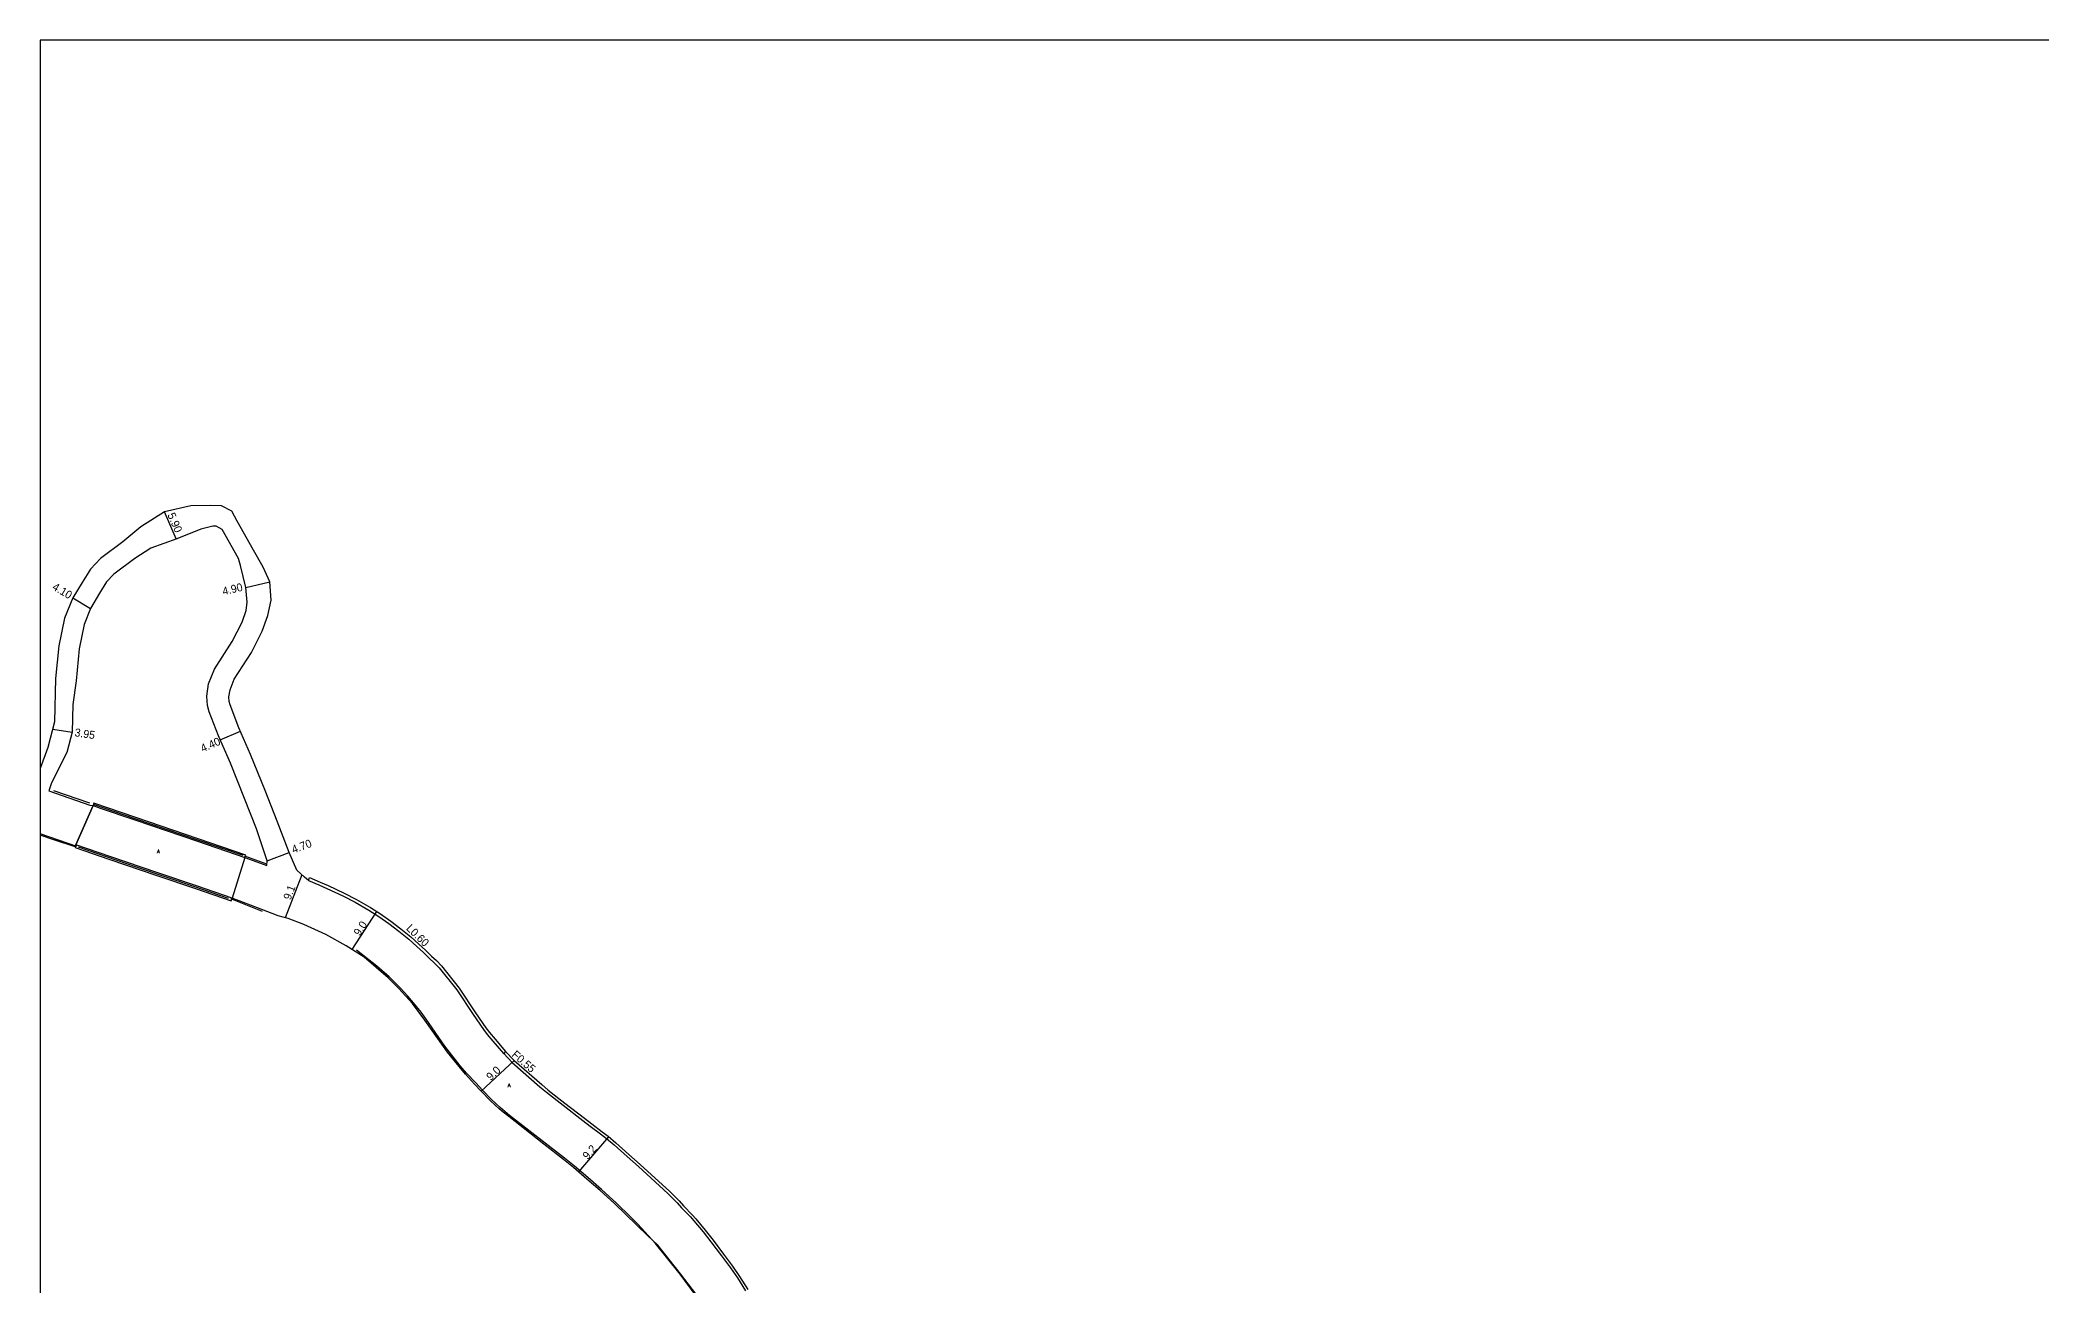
# Model space of a CAD drawing. Header units: metres. Extents: x -16000 to -12000, y -93000 to -90000.
# Drawn here: x -16000 to -15599.7, y -92649 to -92400 of the extents above; entities that cross this region are included whole.
import ezdxf

# ---------------------------------------------------------------- set-up
doc = ezdxf.new("R2010")
doc.units = ezdxf.units.M
doc.header["$LTSCALE"] = 2.5
for name, color, linetype in [('側溝・桝', 7, 'Continuous'), ('図郭', 7, 'Continuous'), ('幅員', 7, 'Continuous'), ('歩道・分離帯・安全施設', 7, 'Continuous'), ('舗装', 7, 'Continuous'), ('道路', 7, 'Continuous')]:
    doc.layers.add(name, color=color, linetype=linetype)
doc.styles.get("Standard").update_dxf_attribs({"font": ''})
doc.styles.add('YOKO_DECO', font='txt.shx', dxfattribs={"bigfont": 'extfont.shx'})
doc.styles.get('Standard').set_extended_font_data('@MS PGothic')

msp = doc.modelspace()

# ---------------------------------------------------------------- linework, layer by layer
at = {"layer": '側溝・桝'}
for points in [[(-15946.32, -92567.95), (-15944.23, -92568.87), (-15942.65, -92569.56), (-15939.46, -92571.03), (-15937, -92572.29), (-15934.23, -92573.89), (-15932.25, -92575.17), (-15930.24, -92576.59), (-15928.24, -92578.1), (-15926.25, -92579.73), (-15924.64, -92581.16), (-15923.34, -92582.35), (-15922.14, -92583.55), (-15921.15, -92584.44), (-15920.16, -92585.43), (-15916.68, -92589.85), (-15913.4, -92594.77), (-15911.31, -92597.78), (-15910.59, -92598.72), (-15909.46, -92600.1), (-15907.32, -92602.57), (-15907.28, -92602.53)], [(-15906.9, -92602.13), (-15907.28, -92602.53)], [(-15907.28, -92602.53), (-15905.57, -92604.32), (-15900.02, -92609.18)], [(-15900.02, -92609.18), (-15898.74, -92610.31), (-15895.39, -92612.89), (-15891.47, -92615.93), (-15889.99, -92617.07), (-15887.89, -92618.63), (-15886.71, -92619.52), (-15885.2, -92620.83), (-15882.61, -92623.15), (-15880.34, -92625.14), (-15874.45, -92630.53), (-15872.6, -92632.4), (-15871.7, -92633.39), (-15869.94, -92635.21), (-15869.24, -92635.98), (-15867.42, -92638.21), (-15865.83, -92640.22), (-15863.75, -92643), (-15861.95, -92645.38), (-15860.54, -92647.42), (-15858.92, -92650)]]:
    msp.add_lwpolyline(points, dxfattribs=at)
at = {"layer": '図郭'}
msp.add_lwpolyline([(-16000, -93000), (-15200, -93000), (-15200, -92400), (-16000, -92400)], close=True, dxfattribs=at)
at = {"layer": '幅員', "flags": 128}
for points in [[(-15972.75, -92499.71), (-15975.09, -92494.29)], [(-15993.41, -92511.49), (-15989.89, -92513.59)], [(-15958.82, -92509.39), (-15954.04, -92508.29)], [(-15997.47, -92537.72), (-15993.57, -92538.31)], [(-15963.97, -92539.89), (-15959.94, -92538.12)], [(-15954.56, -92564.04), (-15950.16, -92562.39)]]:
    msp.add_lwpolyline(points, dxfattribs=at)
at = {"layer": '幅員'}
for points in [[(-15947.66, -92566.82), (-15950.96, -92575.41)], [(-15937.58, -92581.77), (-15932.67, -92574.17)], [(-15905.19, -92603.93), (-15911.77, -92610.07)], [(-15892.28, -92626.2), (-15886.25, -92619.2)]]:
    msp.add_lwpolyline(points, dxfattribs=at)
at = {"layer": '歩道・分離帯・安全施設'}
for points in [[(-15990.07, -92552.5), (-15997.24, -92550.06)], [(-15959.36, -92562.99), (-15968.42, -92559.89), (-15980.96, -92555.62), (-15989.33, -92552.76)], [(-15992.67, -92561.2), (-16000, -92558.67)], [(-15962.29, -92571.57), (-15969.03, -92569.25), (-15980.7, -92565.3), (-15992.3, -92561.31)], [(-15954.66, -92564.69), (-15959.03, -92563.1)], [(-15955.49, -92574.16), (-15961.86, -92571.67)], [(-15914.69, -92606.48), (-15915.96, -92604.99), (-15919.08, -92601.06), (-15922.79, -92595.71), (-15923.8, -92594.29), (-15925.31, -92592.44), (-15926.43, -92591.07), (-15927.98, -92589.42), (-15930.19, -92587.23), (-15932.67, -92585.09), (-15936.74, -92581.9)], [(-15914.69, -92606.48), (-15912.87, -92608.43), (-15911.53, -92609.86), (-15909.71, -92611.76), (-15907.99, -92613.36)], [(-15836.63, -92720.9), (-15839.89, -92716.74), (-15845.35, -92709.73), (-15846.57, -92708.13), (-15850.97, -92702.37), (-15855.09, -92695.2), (-15856.55, -92692.05), (-15857.84, -92687.92), (-15860.39, -92675.78), (-15860.86, -92674), (-15867.15, -92655.12), (-15868.98, -92650.7), (-15871.99, -92646.64), (-15876.93, -92640.54), (-15880.48, -92636.66), (-15881.96, -92635.13), (-15884.73, -92632.44), (-15887.69, -92629.75), (-15890.42, -92627.31), (-15893.13, -92625.06), (-15895.12, -92623.45), (-15906.09, -92614.93), (-15907.99, -92613.36)]]:
    msp.add_lwpolyline(points, dxfattribs=at)
at = {"layer": '舗装'}
for points in [[(-15989.4, -92553), (-15992.82, -92560.83)], [(-15959.04, -92563.37), (-15961.58, -92571.48)]]:
    msp.add_lwpolyline(points, dxfattribs=at)
at = {"layer": '道路', "flags": 128}
for points in [[(-15960.59, -92496.14), (-15961.65, -92494.17), (-15963.74, -92493.07), (-15965.96, -92493.05), (-15969.84, -92493.07), (-15975.09, -92494.29), (-15979.84, -92497.29), (-15983.42, -92500.26), (-15987.93, -92503.65), (-15989.94, -92505.72), (-15991.6, -92508.44), (-15993.41, -92511.49), (-15995.12, -92515.57), (-15996.24, -92521.08), (-15996.88, -92527.57), (-15997.09, -92536.26)], [(-15963.55, -92497.8), (-15964.77, -92497.16), (-15965.47, -92497.15), (-15967.84, -92497.76), (-15972.63, -92499.66), (-15977.84, -92501.52), (-15981.06, -92503.62), (-15985.21, -92506.74), (-15986.68, -92508.25), (-15988.09, -92510.56), (-15989.89, -92513.59), (-15991.18, -92516.78), (-15992.18, -92521.69), (-15992.8, -92528.04), (-15993.43, -92532.83), (-15993.57, -92538.31), (-15994.65, -92542.42), (-15997.72, -92548.45)], [(-15960.29, -92503.62), (-15963.55, -92497.8)], [(-15960.29, -92503.62), (-15963.55, -92497.8)], [(-15957.32, -92501.96), (-15960.59, -92496.14)], [(-15957.32, -92501.96), (-15960.59, -92496.14)], [(-15954.56, -92564.04), (-15956.69, -92557.62), (-15959.08, -92551.6), (-15961.94, -92544.51), (-15964.32, -92539.09), (-15966.15, -92534.24), (-15966.51, -92533.01), (-15966.64, -92531.1), (-15966.28, -92528.7), (-15965.12, -92525.74), (-15961.57, -92520.23), (-15959.61, -92516.37), (-15958.75, -92514), (-15958.55, -92512.33), (-15958.82, -92509.39), (-15959.89, -92505.01), (-15960.29, -92503.62)], [(-15950.16, -92562.39), (-15952.55, -92556.12), (-15954.99, -92549.96), (-15957.88, -92542.79), (-15960.25, -92537.43), (-15961.97, -92532.84), (-15962.15, -92532.23), (-15962.22, -92531.28), (-15962, -92529.85), (-15961.18, -92527.75), (-15957.74, -92522.43), (-15955.56, -92518.12), (-15954.45, -92515.02), (-15953.8, -92511.97), (-15954.04, -92508.29), (-15955.38, -92505.35), (-15957.32, -92501.96)], [(-15997.09, -92536.26), (-15998.42, -92541.37), (-16000, -92545.57)]]:
    msp.add_lwpolyline(points, dxfattribs=at)
at = {"layer": '道路'}
for points in [[(-15997.72, -92548.45), (-15998.24, -92550.08), (-15990.07, -92552.89), (-15989.4, -92553), (-15987.96, -92553.49), (-15981.01, -92555.87), (-15968.54, -92560.13), (-15959.04, -92563.37), (-15954.63, -92564.96)], [(-15914.92, -92606.68), (-15916.21, -92605.18), (-15918.54, -92602.26), (-15919.34, -92601.13), (-15923.03, -92595.89), (-15925.5, -92592.56), (-15928.22, -92589.58), (-15930.41, -92587.45), (-15935.21, -92583.28), (-15938.77, -92581.01), (-15942.86, -92578.79), (-15947.23, -92576.77), (-15950.35, -92575.57), (-15952.37, -92575.04), (-15955.63, -92573.8), (-15961.58, -92571.48), (-15968.72, -92569.02), (-15976.47, -92566.41), (-15986.04, -92563.15), (-15992.82, -92560.83), (-15992.97, -92561.27), (-15997.24, -92559.87), (-16000, -92558.93)], [(-15946.32, -92567.95), (-15947.08, -92567.34), (-15948.64, -92565.94), (-15950.16, -92562.39)], [(-15954.63, -92564.96), (-15954.56, -92564.04)], [(-15946.32, -92567.95), (-15946.09, -92567.38), (-15943.99, -92568.31), (-15942.4, -92569), (-15939.19, -92570.48), (-15936.7, -92571.75), (-15933.91, -92573.37), (-15931.91, -92574.66), (-15929.87, -92576.1), (-15927.86, -92577.62), (-15925.86, -92579.26), (-15924.23, -92580.71), (-15922.92, -92581.91), (-15921.71, -92583.1), (-15920.72, -92583.99), (-15919.7, -92585.03), (-15916.18, -92589.49), (-15912.89, -92594.43), (-15910.82, -92597.42), (-15910.11, -92598.33), (-15908.99, -92599.71), (-15906.9, -92602.13)], [(-15906.9, -92602.13), (-15905.19, -92603.93), (-15899.66, -92608.77)], [(-15914.92, -92606.68), (-15913.1, -92608.65), (-15911.76, -92610.08), (-15909.93, -92611.99), (-15908.2, -92613.61)], [(-15899.66, -92608.77), (-15898.39, -92609.89), (-15895.06, -92612.45), (-15891.14, -92615.5), (-15889.66, -92616.63), (-15887.57, -92618.19), (-15886.37, -92619.1), (-15884.84, -92620.42), (-15882.24, -92622.74), (-15879.98, -92624.74), (-15874.07, -92630.13), (-15872.2, -92632.03), (-15871.3, -92633.02), (-15869.54, -92634.84), (-15868.83, -92635.62), (-15867, -92637.87), (-15865.4, -92639.89), (-15863.31, -92642.67), (-15861.51, -92645.06), (-15860.09, -92647.12), (-15858.46, -92649.72)], [(-15868.88, -92650.59), (-15871.9, -92646.6), (-15876.46, -92640.87), (-15878.54, -92638.92), (-15880.66, -92636.83), (-15885.11, -92632.56), (-15887.99, -92629.94), (-15890.63, -92627.64), (-15893.3, -92625.31), (-15895.35, -92623.74), (-15899.22, -92620.69), (-15906.23, -92615.12), (-15907.41, -92614.26), (-15908.2, -92613.61)]]:
    msp.add_lwpolyline(points, dxfattribs=at)
for points in [[(-15959.04, -92563.37), (-15961.58, -92571.48), (-15968.72, -92569.02), (-15976.47, -92566.41), (-15986.04, -92563.15), (-15992.82, -92560.83), (-15989.4, -92553), (-15987.96, -92553.49), (-15981.01, -92555.87), (-15968.54, -92560.13)], [(-15987.96, -92553.49), (-15981.01, -92555.87), (-15968.54, -92560.13), (-15959.04, -92563.37), (-15958.87, -92562.88), (-15968.37, -92559.63), (-15980.84, -92555.37), (-15989.24, -92552.5), (-15989.4, -92553)], [(-15961.58, -92571.48), (-15968.72, -92569.02), (-15976.47, -92566.41), (-15986.04, -92563.15), (-15992.82, -92560.83), (-15993, -92561.38), (-15986.23, -92563.7), (-15976.65, -92566.96), (-15968.91, -92569.57), (-15961.77, -92572.03)]]:
    msp.add_lwpolyline(points, close=True, dxfattribs=at)

# ---------------------------------------------------------------- texts
at = {"layer": '側溝・桝'}
for s, rotation, p in [('L0.60', 316, (-15926.91, -92577.69)), ('F0.55', 319, (-15905.81, -92603))]:
    msp.add_text(s, height=1.6, rotation=rotation, dxfattribs=at).set_placement(p)
at = {"layer": '幅員'}
for s, rotation, p in [('5.90', 293.4075, (-15974.57, -92494.88)), ('4.10', 329.2427, (-15997.7, -92509.72)), ('4.90', 13.0232, (-15963.33, -92510.97)), ('3.95', 351.403, (-15993.17, -92539.12)), ('4.40', 23.7708, (-15967.48, -92542.39)), ('4.70', 20.6198, (-15949.32, -92562.61)), ('9.1', 69, (-15949.92, -92572)), ('9.0', 57, (-15936.07, -92579.2)), ('9.0', 43, (-15909.86, -92608.07)), ('9.2', 49, (-15890.47, -92623.87))]:
    msp.add_text(s, height=1.6, rotation=rotation, dxfattribs=at).set_placement(p)
at = {"layer": '舗装', "style": 'YOKO_DECO'}
for p in [(-15976.63, -92562.53, 318.56), (-15906.49, -92609.27, 318.56)]:
    msp.add_text('A', height=0.75, dxfattribs=at).set_placement(p)

doc.saveas('drawing.dxf')
